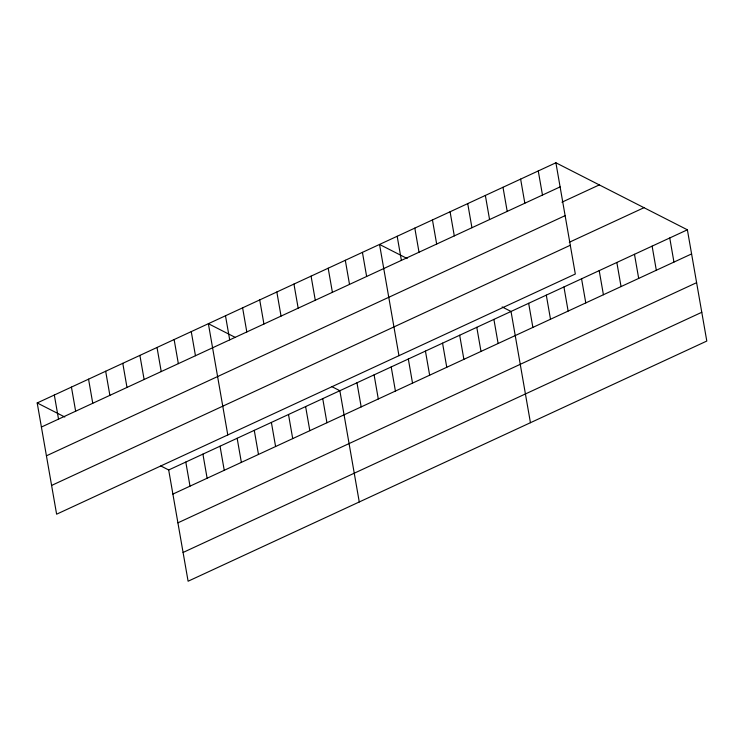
<?xml version="1.0" encoding="UTF-8"?>
<svg xmlns="http://www.w3.org/2000/svg" width="744" height="744" viewBox="0 0 744 744"><rect width="100%" height="100%" fill="white"/><g stroke="black" fill="none" stroke-linecap="round" stroke-linejoin="round"><path stroke-width="1.12" d="M555.898 162.778L575.317 274.024L56.618 514.197L37.2 402.95L555.898 162.778L687.382 229.803L706.8 341.05L188.102 581.222L168.683 469.976L160.797 465.949M41.404 427.056L560.111 186.893M561.943 202.191L599.292 184.903M46.426 455.812L565.124 215.648M569.299 242.274L643.997 207.688M51.596 485.441L570.295 245.269M168.683 469.976L687.382 229.803M172.887 494.081L691.595 253.918M177.909 522.837L696.607 282.673M183.08 552.466L701.778 312.294M407.154 258.512L379.542 244.441L398.961 355.688M502.154 306.937L511.026 311.466L530.444 422.713M234.992 337.264L208.376 323.696L227.785 434.942M331.964 386.694L339.85 390.721L359.268 501.968M37.2 402.95L64.812 417.021M669.749 237.968L673.952 262.083M652.116 246.134L656.32 270.249M634.474 254.299L638.687 278.414M616.841 262.465L621.045 286.579M599.208 270.63L603.412 294.745M581.566 278.805L585.779 302.91M563.933 286.97L568.137 311.076M538.265 170.943L542.478 195.058M546.301 295.136L550.504 319.241M520.633 179.109L524.836 203.224M528.659 303.301L532.871 327.407M502.991 187.274L507.203 211.389M485.358 195.44L489.571 219.554M493.904 319.39L498.117 343.496M467.725 203.605L471.929 227.72M476.792 327.314L480.996 351.428M450.083 211.77L454.296 235.885M459.671 335.237L463.884 359.352M432.45 219.936L436.663 244.051M442.559 343.161L446.763 367.276M414.817 228.11L419.021 252.216M425.438 351.094L429.651 375.199M397.175 236.276L401.388 260.381M408.326 359.017L412.529 383.123M391.204 366.941L395.417 391.056M362.43 252.365L366.634 276.47M374.093 374.864L378.296 398.979M345.309 260.288L349.513 284.394M356.971 382.788L361.175 406.903M328.188 268.212L332.401 292.327M311.076 276.136L315.279 300.251M322.738 398.644L326.942 422.75M293.954 284.069L298.167 308.174M305.617 406.568L309.829 430.683M276.842 291.992L281.046 316.098M288.505 414.492L292.708 438.607M259.721 299.916L263.934 324.021M271.383 422.425L275.596 446.53M242.609 307.839L246.813 331.954M254.271 430.348L258.475 454.454M225.488 315.763L229.701 339.878M237.15 438.272L241.363 462.377M220.038 446.195L224.242 470.31M191.255 331.619L195.458 355.725M202.917 454.119L207.12 478.234M174.133 339.543L178.346 363.649M185.795 462.052L190.008 486.158M157.021 347.467L161.225 371.582M139.9 355.39L144.113 379.505M122.788 363.323L126.992 387.429M105.667 371.247L109.88 395.352M88.555 379.17L92.758 403.285M71.433 387.094L75.646 411.209M54.321 395.018L58.525 419.132"/></g></svg>
